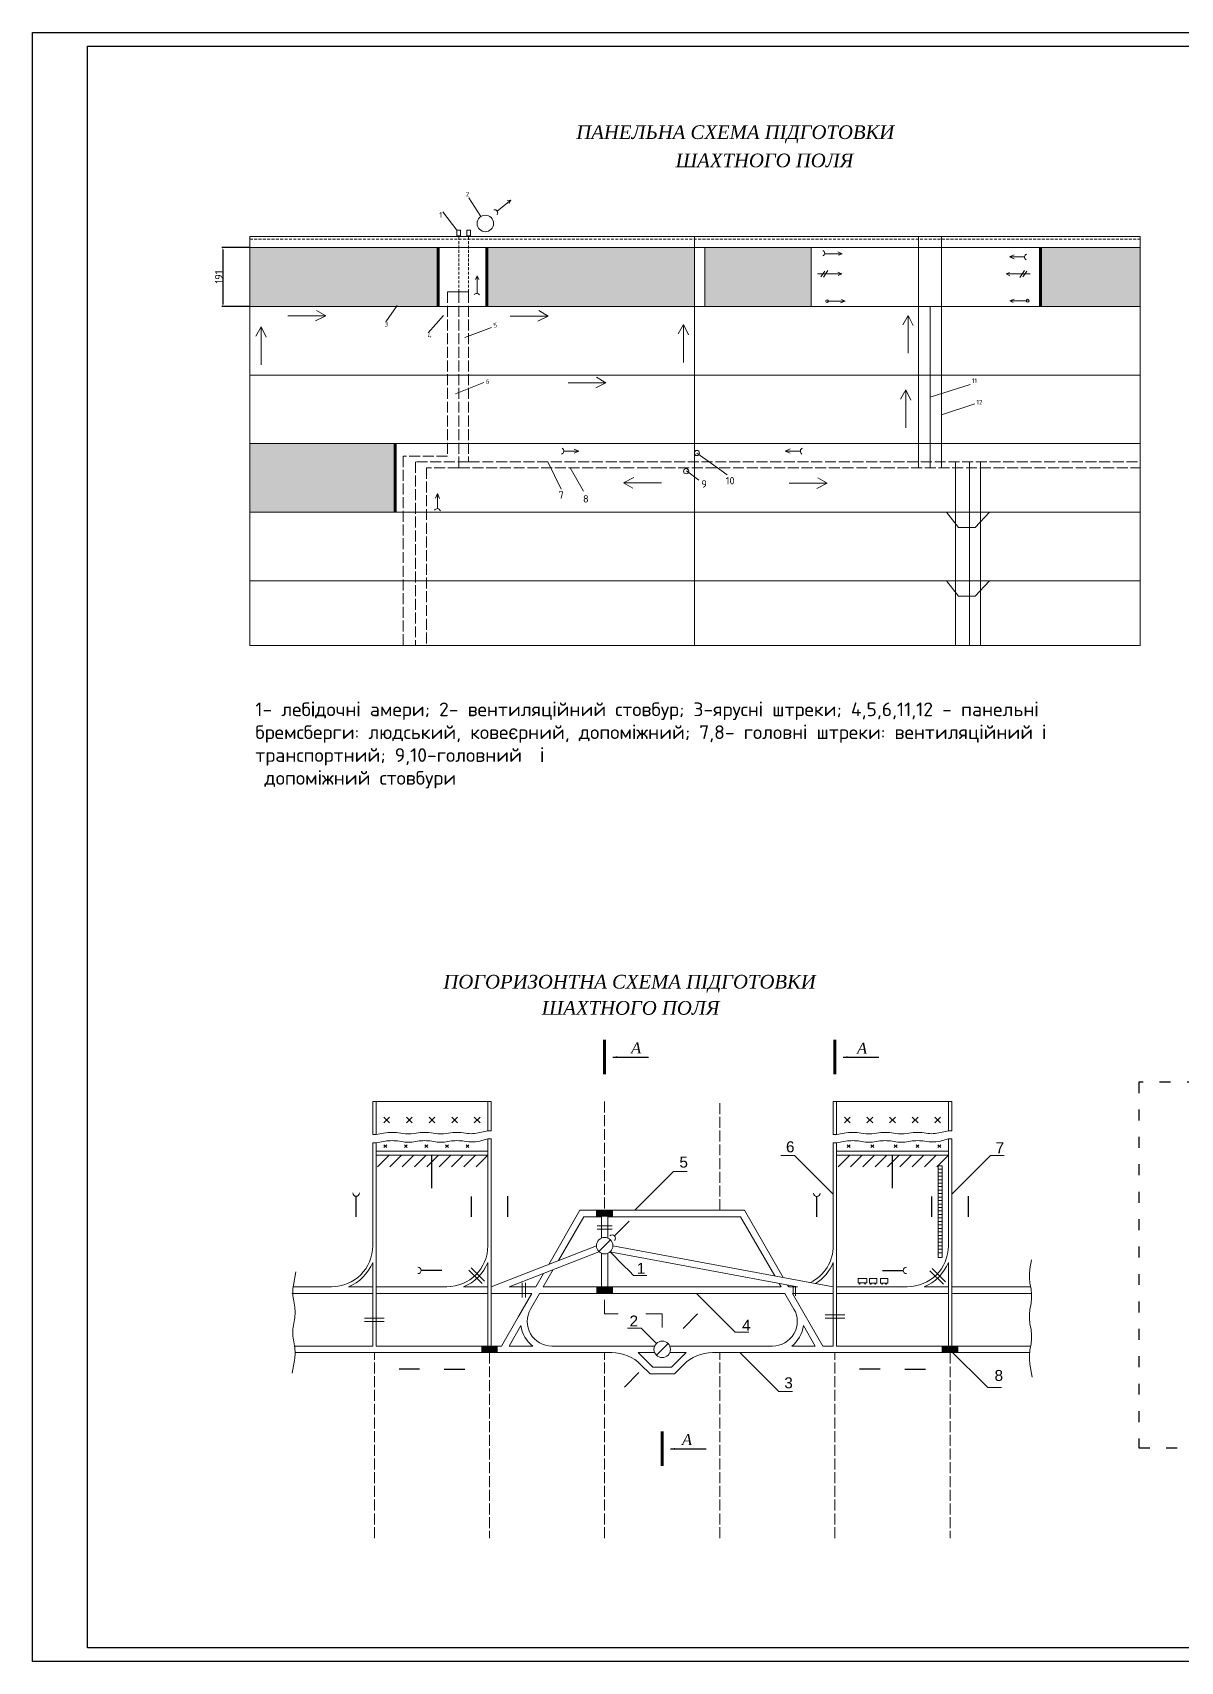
# Model space of a CAD drawing. Header units: millimetres. Extents: x 72 to 2592, y 75 to 1857.
# Drawn here: x 72 to 1328, y 75 to 1857 of the extents above; entities that cross this region are included whole.
import ezdxf

# ---------------------------------------------------------------- set-up
doc = ezdxf.new("R2010")
doc.units = ezdxf.units.MM
for name, pattern in [('ACAD_ISO02W100', [15, 12, -3]), ('ACAD_ISO03W100', [30, 12, -18]), ('HIDDEN2', [4.7625, 3.175, -1.5875])]:
    doc.linetypes.add(name, pattern=pattern)
doc.layers.get('0').update_dxf_attribs({"lineweight": 9})
doc.layers.get('Defpoints').update_dxf_attribs({"lineweight": 9})
for name, color, linetype, lineweight in [('osnovni', 90, 'Continuous', 30), ('Форматка', 7, 'Continuous', 20), ('Я', 210, 'Continuous', 9)]:
    doc.layers.add(name, color=color, linetype=linetype, lineweight=lineweight)
doc.styles.add('ISO Proportional', font='ARIALUNI.TTF')
doc.styles.get("Standard").update_dxf_attribs({"font": 'txt.shx'})
doc.dimstyles.new('DIN', dxfattribs={"dimtxt": 3, "dimasz": 5, "dimexe": 1.25, "dimexo": 0.625, "dimtad": 1, "dimtih": 1, "dimdec": 4, "dimdsep": 46, "dimlunit": 6, "dimtxsty": 'Standard', "dimcen": 2.5, "dimadec": 0, "dimazin": 0, "dimtfac": 1, "dimtdec": 4, "dimtmove": 0, "dimatfit": 3, "dimfxl": 1, "dimtvp": 1, "dimtolj": 1, "dimtzin": 0, "dimarcsym": 0})
doc.dimstyles.new('ISO-25', dxfattribs={"dimtxt": 2.5, "dimasz": 2.5, "dimexe": 1.25, "dimexo": 0.625, "dimtad": 1, "dimtxsty": 'Standard', "dimcen": 2.5, "dimadec": 0, "dimazin": 0, "dimtfac": 1, "dimtmove": 0, "dimatfit": 3, "dimfxl": 1, "dimarcsym": 0})

# ---------------------------------------------------------------- blocks, each defined once
blk = doc.blocks.new('*D17')
at = {"layer": 'Defpoints', "color": 0, "lineweight": -2, "transparency": 16777216}
for p in [(309.5, 1621.7), (280, 1557.1), (309.5, 1557.1)]:
    blk.add_point(p, dxfattribs=at)
at = {"layer": 'Я', "color": 0, "lineweight": -2, "transparency": 16777216}
for p, q in [((308.9, 1621.7), (278.8, 1621.7)), ((280, 1619.2), (280, 1559.6)), ((308.9, 1557.1), (278.8, 1557.1))]:
    blk.add_line(p, q, dxfattribs=at)
for points in [[(279.6, 1619.2), (280.4, 1619.2), (280, 1621.7)], [(279.6, 1559.6), (280.4, 1559.6), (280, 1557.1)]]:
    blk.add_solid(points, dxfattribs=at)
at = {"layer": 'Я', "color": 0, "transparency": 16777216, "insert": (275.4, 1589.4), "char_height": 2.5, "attachment_point": 5, "rotation": 90}
blk.add_mtext('{\\H3.2x;191}', dxfattribs=at)

msp = doc.modelspace()

# ---------------------------------------------------------------- hatches: boundary and pattern name
at = {"layer": 'Я'}
h = msp.add_hatch(dxfattribs=at)
h.set_pattern_fill('GRAVEL', color=256)
h.set_pattern_definition([(228.01279, (-37.3542, 155.0776), (-203.2, -228.6), [3.41721, -338.30484]), (184.96974, (-39.6402, 152.5376), (304.7999999, 25.40000145), [5.86405, -580.5405]), (132.51045, (-45.4822, 152.0296), (254.0000001, -279.3999999), [4.13482, -409.34723]), (267.27369, (-55.3882, 145.6796), (25.40000005, 508), [5.34005, -528.66437]), (292.833654, (-55.6422, 140.3456), (-127, 304.8), [5.23634, -518.39808]), (357.27369, (-53.6102, 135.5196), (-508, 25.40000005), [5.34005, -528.66437]), (37.69424, (-48.27615, 135.2656), (-330.2, -254), [7.06194, -699.13115]), (72.25533, (-42.68815, 139.5836), (177.80000005, 558.8), [6.6672, -660.05257]), (121.429566, (-40.6562, 145.9336), (-203.2, 330.2), [5.35813, -530.45546]), (175.23636, (-43.4502, 150.5056), (279.4, -25.4), [6.11713, -299.73937]), (222.39744, (-49.54615, 151.0136), (-304.8, -279.4), [7.91078, -783.16773]), (138.81407, (-30.2422, 145.4256), (-177.8, 152.4), [2.70005, -267.30566]), (171.469234, (-32.2742, 147.2036), (330.2, -50.79999994), [5.13682, -508.5464]), (225, (-37.354, 147.966), (-4e-15, -25.4), [3.5921, -32.32893]), (203.1986, (-39.132, 151.0136), (127, 50.8), [1.9344, -191.50622]), (291.8014, (-40.91, 150.2516), (-25.4, 76.2), [2.73566, -134.04753]), (30.96376, (-39.894, 147.7116), (76.2, 50.8), [4.4432, -143.66298]), (161.56505, (-36.084, 149.9976), (50.8, -25.4), [3.21287, -77.10898]), (16.38954, (-55.6422, 150.2516), (254, 76.2), [4.50088, -445.58827]), (70.34618, (-51.3242, 151.5216), (-101.6, -279.4), [3.776, -373.82216]), (293.1986, (-36.084, 155.0776), (-50.8, 127), [3.8688, -189.57184]), (343.61046, (-34.5602, 151.5216), (-254, 76.2), [4.50088, -445.58827]), (339.44395, (-55.6422, 134.5036), (-127, 50.8), [4.34035, -212.67734]), (294.77514, (-51.5782, 132.9796), (-127.0000002, 279.4), [3.63672, -360.03593]), (66.8014, (-35.83, 129.6776), (50.8, 127), [3.8688, -189.57184]), (17.354025, (-34.3062, 133.2336), (-330.2, -101.6), [4.25783, -421.52376]), (69.44395, (-48.2762, 129.6776), (-50.8, -127), [2.17018, -214.84752]), (101.30993, (-37.354, 129.6776), (-25.4, 101.6), [1.29515, -128.21995]), (165.96376, (-37.608, 130.9476), (76.2, -25.4), [5.23634, -99.49055]), (186.009006, (-42.6882, 132.2176), (254, 25.4), [4.85267, -480.41365]), (303.69007, (-39.894, 145.4256), (-25.4, 50.8), [3.66324, -87.91776]), (353.157227, (-37.8622, 142.3776), (431.8, -50.8), [6.39557, -633.1601]), (60.9454, (-31.5122, 141.6156), (-101.6, -177.8), [2.61508, -258.89392]), (90, (-30.242, 143.902), (-25.4, 25.4), [1.524, -23.876]), (120.25644, (-43.1962, 132.9796), (101.6, -177.8), [3.52867, -349.3394]), (48.01279, (-44.9742, 136.0276), (203.2, 228.6), [6.83443, -334.88762]), (0, (-40.402, 141.108), (25.4, 25.4), [6.604, -18.796]), (325.30485, (-33.7982, 141.1076), (254.0000001, -177.7999999), [4.0161, -397.59317]), (254.0546, (-30.496, 138.8216), (-25.4, -101.6), [3.6983, -181.2165]), (207.645975, (-31.5122, 135.2656), (-482.6, -253.99999997), [6.02145, -596.12464]), (175.42608, (-36.8462, 132.4716), (-330.2, 25.4), [6.3703, -630.65846])])
h.paths.add_polyline_path([(309.479, 1621.662), (309.479, 1557.068), (515.515, 1557.068), (515.515, 1621.662)])
h.paths.add_polyline_path([(309.479, 1407.068), (309.479, 1332.068), (468.559, 1332.068), (468.559, 1407.068)])
h.paths.add_polyline_path([(568.622, 1621.662), (568.622, 1557.068), (796.238, 1557.068), (796.238, 1621.662)])
h.paths.add_polyline_path([(807.371, 1621.662), (807.371, 1557.068), (923.834, 1557.068), (923.834, 1621.662)])
h.paths.add_polyline_path([(1283.627, 1557.068), (1283.627, 1621.662), (1174.743, 1621.662), (1174.743, 1557.068)])

# ---------------------------------------------------------------- linework, layer by layer
at = {"lineweight": 80}
for p, q in [((697.716, 717.242), (697.716, 754.742)), ((949.716, 717.242), (949.716, 754.742)), ((760.716, 326.203), (760.716, 288.703))]:
    msp.add_line(p, q, dxfattribs=at)
for p, q in [((447.516, 687.242), (443.916, 687.242)), ((443.916, 687.242), (443.916, 651.242)), ((443.916, 687.242), (573.517, 687.242)), ((447.516, 651.242), (447.516, 687.242)), ((447.516, 651.242), (447.516, 687.242)), ((569.916, 687.242), (569.916, 655.094)), ((573.517, 655.094), (573.517, 687.242)), ((951.516, 687.242), (947.916, 687.242)), ((947.916, 687.242), (947.916, 651.242)), ((947.916, 687.242), (1077.516, 687.242)), ((951.516, 651.242), (951.516, 687.242)), ((951.516, 651.242), (951.516, 687.242)), ((1073.916, 687.242), (1073.916, 655.094)), ((1077.516, 655.094), (1077.516, 687.242)), ((456.083, 670.263), (462.447, 663.899)), ((456.083, 663.899), (462.447, 670.263)), ((480.833, 663.899), (487.197, 670.263)), ((480.833, 670.263), (487.197, 663.899)), ((505.583, 663.899), (511.947, 670.263)), ((505.583, 670.263), (511.947, 663.899)), ((530.333, 663.899), (536.697, 670.263)), ((530.333, 670.263), (536.697, 663.899)), ((555.083, 663.899), (561.447, 670.263)), ((555.083, 670.263), (561.447, 663.899)), ((960.083, 663.899), (966.447, 670.263)), ((960.083, 670.263), (966.447, 663.899)), ((984.833, 663.899), (991.197, 670.263)), ((984.833, 670.263), (991.197, 663.899)), ((1009.583, 663.899), (1015.947, 670.263)), ((1009.583, 670.263), (1015.947, 663.899)), ((1034.333, 663.899), (1040.697, 670.263)), ((1034.333, 670.263), (1040.697, 663.899)), ((1059.083, 663.899), (1065.447, 670.263)), ((1059.083, 670.263), (1065.447, 663.899)), ((447.516, 651.242), (443.916, 651.242)), ((443.916, 642.103), (443.916, 529.603)), ((447.516, 642.103), (443.916, 642.103)), ((447.516, 651.242), (455.866, 652.714)), ((447.516, 642.103), (457.429, 643.851)), ((447.516, 633.103), (447.516, 642.103)), ((447.516, 419.803), (447.516, 642.103)), ((473.057, 643.851), (475.155, 643.481)), ((474.62, 652.714), (476.718, 652.344)), ((489.221, 652.344), (491.319, 652.714)), ((490.784, 643.481), (492.882, 643.851)), ((508.51, 643.851), (510.608, 643.481)), ((510.073, 652.714), (512.171, 652.344)), ((524.674, 652.344), (526.772, 652.714)), ((526.237, 643.481), (528.335, 643.851)), ((543.963, 643.851), (544.051, 643.835)), ((561.183, 653.378), (569.916, 655.094)), ((561.183, 653.378), (569.916, 655.094)), ((563.512, 644.685), (569.916, 646.401)), ((569.916, 655.094), (573.517, 655.094)), ((569.916, 646.401), (573.517, 646.401)), ((569.916, 646.401), (569.916, 529.603)), ((573.517, 419.803), (573.517, 646.401)), ((951.516, 651.242), (947.916, 651.242)), ((947.916, 642.103), (947.916, 529.603)), ((951.516, 642.103), (947.916, 642.103)), ((949.954, 650.966), (959.866, 652.714)), ((951.516, 642.103), (961.429, 643.851)), ((951.516, 633.103), (951.516, 642.103)), ((951.516, 419.803), (951.516, 642.103)), ((977.057, 643.851), (979.155, 643.481)), ((978.62, 652.714), (980.718, 652.344)), ((993.221, 652.344), (995.319, 652.714)), ((994.784, 643.481), (996.882, 643.851)), ((1012.51, 643.851), (1014.608, 643.481)), ((1014.073, 652.714), (1016.171, 652.344)), ((1028.674, 652.344), (1030.772, 652.714)), ((1030.237, 643.481), (1032.335, 643.851)), ((1065.183, 653.378), (1073.916, 655.094)), ((1067.512, 644.685), (1073.916, 646.401)), ((1073.916, 655.094), (1077.516, 655.094)), ((1073.916, 646.401), (1077.516, 646.401)), ((1073.916, 646.401), (1073.916, 529.603)), ((1077.516, 419.803), (1077.516, 646.401)), ((447.516, 633.103), (569.916, 633.103)), ((447.516, 628.603), (447.516, 633.103)), ((447.516, 628.603), (569.916, 628.603)), ((447.516, 484.603), (447.516, 628.603)), ((461.916, 628.603), (449.189, 615.875)), ((456.083, 636.899), (459.265, 640.081)), ((456.083, 640.081), (459.265, 636.899)), ((475.416, 628.603), (462.689, 615.875)), ((488.916, 628.603), (476.189, 615.875)), ((478.583, 640.081), (481.765, 636.899)), ((478.583, 636.899), (481.765, 640.081)), ((502.416, 628.603), (489.689, 615.875)), ((501.083, 640.081), (504.265, 636.899)), ((501.083, 636.899), (504.265, 640.081)), ((515.916, 628.603), (503.189, 615.875)), ((529.416, 628.603), (516.689, 615.875)), ((523.583, 640.081), (526.765, 636.899)), ((523.583, 636.899), (526.765, 640.081)), ((542.916, 628.603), (530.189, 615.875)), ((556.416, 628.603), (543.689, 615.875)), ((546.083, 640.081), (549.265, 636.899)), ((546.083, 636.899), (549.265, 640.081)), ((569.916, 628.603), (557.189, 615.875)), ((905.49, 628.279), (890.49, 628.279)), ((947.916, 585.853), (905.49, 628.279)), ((951.516, 633.103), (1073.916, 633.103)), ((951.516, 628.603), (951.516, 633.103)), ((951.516, 628.603), (1073.916, 628.603)), ((965.916, 628.603), (953.189, 615.875)), ((963.265, 640.081), (966.447, 636.899)), ((963.265, 636.899), (966.447, 640.081)), ((979.416, 628.603), (966.689, 615.875)), ((992.916, 628.603), (980.189, 615.875)), ((988.947, 640.081), (992.129, 636.899)), ((988.947, 636.899), (992.129, 640.081)), ((1006.416, 628.603), (993.689, 615.875)), ((1019.916, 628.603), (1007.189, 615.875)), ((1014.629, 640.081), (1017.811, 636.899)), ((1014.629, 636.899), (1017.811, 640.081)), ((1033.416, 628.603), (1020.689, 615.875)), ((1046.916, 628.603), (1034.189, 615.875)), ((1038.511, 640.081), (1041.693, 636.899)), ((1038.511, 636.899), (1041.693, 640.081)), ((1060.416, 628.603), (1047.689, 615.875)), ((1073.916, 628.603), (1061.189, 615.875)), ((1062.393, 640.081), (1065.574, 636.899)), ((1062.393, 636.899), (1065.574, 640.081)), ((1077.516, 585.853), (1119.943, 628.279)), ((1119.943, 628.279), (1134.943, 628.279)), ((730.716, 568.487), (773.143, 610.914)), ((773.143, 610.914), (788.143, 610.914)), ((1062.891, 613.225), (1066.928, 613.225)), ((1062.891, 609.42), (1066.928, 609.42)), ((1062.891, 605.615), (1066.928, 605.615)), ((1062.891, 601.809), (1066.928, 601.809)), ((1062.891, 598.004), (1066.928, 598.004)), ((1062.891, 594.198), (1066.928, 594.198)), ((1062.891, 590.393), (1066.928, 590.393)), ((1062.891, 586.587), (1066.928, 586.587)), ((1062.891, 582.782), (1066.928, 582.782)), ((1062.891, 578.976), (1066.928, 578.976)), ((1062.891, 575.171), (1066.928, 575.171)), ((1062.891, 571.365), (1066.928, 571.365)), ((670.716, 568.487), (636.487, 509.201)), ((674.873, 561.287), (647.222, 513.394)), ((850.716, 568.487), (670.716, 568.487)), ((694.116, 561.287), (674.873, 561.287)), ((688.716, 568.487), (706.716, 568.487)), ((688.716, 561.287), (688.716, 568.487)), ((694.116, 561.287), (694.116, 537.851)), ((701.316, 561.287), (846.56, 561.287)), ((820.116, 561.287), (701.316, 561.287)), ((701.316, 561.287), (701.316, 537.851)), ((846.56, 561.287), (827.316, 561.287)), ((883.942, 496.538), (846.56, 561.287)), ((893.26, 494.8), (850.716, 568.487)), ((1062.891, 567.56), (1066.928, 567.56)), ((1062.891, 563.754), (1066.928, 563.754)), ((1062.891, 559.949), (1066.928, 559.949)), ((1062.891, 556.144), (1066.928, 556.144)), ((705.816, 551.369), (689.616, 551.369)), ((705.816, 547.769), (689.616, 547.769)), ((691.336, 523.222), (704.08, 535.967)), ((694.116, 551.369), (705.816, 551.369)), ((1062.891, 552.338), (1066.928, 552.338)), ((1062.891, 548.533), (1066.928, 548.533)), ((1062.891, 544.727), (1066.928, 544.727)), ((1062.891, 540.922), (1066.928, 540.922)), ((1062.891, 537.116), (1066.928, 537.116)), ((573.516, 484.603), (688.716, 529.603)), ((593.305, 484.603), (691.336, 522.896)), ((697.716, 529.603), (691.336, 523.222)), ((694.116, 521.354), (694.116, 484.603)), ((694.116, 521.354), (694.116, 521.354)), ((701.316, 521.354), (701.316, 484.603)), ((705.396, 522.525), (703.664, 522.848)), ((703.664, 522.848), (718.513, 507.999)), ((908.659, 484.603), (705.396, 522.525)), ((947.916, 484.603), (706.716, 529.603)), ((1062.891, 533.311), (1066.928, 533.311)), ((1062.891, 529.505), (1066.928, 529.505)), ((1062.891, 525.7), (1066.928, 525.7)), ((1062.891, 521.894), (1066.928, 521.894)), ((357.094, 486.55), (359.624, 500.894)), ((443.916, 511.246), (443.916, 419.803)), ((549.1, 502.874), (563.737, 488.237)), ((551.645, 505.42), (566.282, 490.783)), ((569.916, 511.246), (569.916, 419.803)), ((630.725, 499.22), (622.286, 484.603)), ((641.46, 503.413), (630.6, 484.603)), ((718.513, 507.999), (724.877, 501.635)), ((724.877, 501.635), (729.467, 497.045)), ((947.916, 511.242), (947.916, 419.803)), ((1053.736, 502.238), (1068.373, 487.601)), ((1056.282, 504.783), (1070.919, 490.146)), ((1073.916, 511.246), (1073.916, 419.803)), ((1163.187, 504.208), (1164.935, 514.12)), ((398.916, 484.603), (356.751, 484.603)), ((398.916, 484.603), (356.751, 484.603)), ((398.916, 484.603), (356.751, 484.603)), ((443.916, 484.603), (417.273, 484.603)), ((443.916, 484.603), (417.273, 484.603)), ((443.916, 484.603), (417.273, 484.603)), ((524.916, 484.603), (447.516, 484.603)), ((524.916, 484.603), (447.516, 484.603)), ((524.916, 484.603), (447.516, 484.603)), ((569.916, 484.603), (543.273, 484.603)), ((569.916, 484.603), (543.273, 484.603)), ((569.916, 484.603), (543.273, 484.603)), ((622.286, 484.603), (593.305, 484.603)), ((622.286, 484.603), (593.305, 484.603)), ((607.523, 484.603), (607.523, 489.103)), ((607.523, 472.903), (607.523, 484.603)), ((611.123, 484.603), (611.123, 489.103)), ((611.123, 472.903), (611.123, 484.603)), ((890.833, 484.603), (630.6, 484.603)), ((694.116, 484.603), (630.6, 484.603)), ((850.716, 484.603), (670.716, 484.603)), ((701.316, 484.603), (886.2, 484.603)), ((820.116, 484.603), (701.316, 484.603)), ((729.467, 497.045), (743.981, 497.045)), ((886.2, 484.603), (827.316, 484.603)), ((886.2, 484.603), (890.833, 484.603)), ((888.682, 488.33), (890.833, 484.603)), ((897.999, 486.591), (899.147, 484.603)), ((908.659, 484.603), (899.147, 484.603)), ((899.147, 484.603), (908.659, 484.603)), ((903.903, 484.603), (903.903, 476.366)), ((906.603, 484.603), (906.603, 474.703)), ((1028.916, 484.603), (951.516, 484.603)), ((1028.916, 484.603), (951.516, 484.603)), ((1073.916, 484.603), (1047.273, 484.603)), ((1073.916, 484.603), (1047.273, 484.603)), ((1164.076, 484.603), (1077.516, 484.603)), ((1154.916, 484.603), (1077.516, 484.603)), ((1164.339, 482.05), (1163.187, 488.579)), ((358.246, 464.391), (357.094, 470.921)), ((618.129, 477.403), (603.517, 452.095)), ((607.523, 477.403), (607.523, 472.903)), ((626.443, 477.403), (616.57, 460.303)), ((697.716, 455.203), (697.716, 470.203)), ((798.153, 477.403), (840.58, 434.976)), ((904.863, 460.303), (894.99, 477.403)), ((936.56, 419.803), (903.304, 477.403)), ((1163.187, 459.891), (1164.339, 466.421)), ((357.094, 442.233), (358.246, 448.763)), ((434.916, 450.403), (456.516, 450.403)), ((434.916, 446.803), (456.516, 446.803)), ((603.517, 452.095), (584.873, 419.803)), ((712.704, 455.203), (697.716, 455.203)), ((760.716, 455.203), (742.751, 455.203)), ((760.716, 440.203), (760.716, 455.203)), ((938.916, 454.003), (960.516, 454.003)), ((938.916, 450.403), (960.516, 450.403)), ((606.074, 442.124), (593.187, 419.803)), ((737.619, 439.301), (722.619, 439.301)), ((754.353, 422.567), (737.619, 439.301)), ((840.58, 434.976), (855.58, 434.976)), ((928.246, 419.803), (915.359, 442.124)), ((1164.339, 437.733), (1163.187, 444.263)), ((358.246, 420.075), (357.094, 426.605)), ((358.928, 412.603), (705.646, 412.603)), ((734.468, 412.603), (752.468, 412.603)), ((734.468, 412.603), (750.378, 396.693)), ((767.08, 422.567), (754.353, 409.839)), ((760.716, 416.203), (767.08, 422.567)), ((768.965, 412.603), (786.965, 412.603)), ((786.965, 412.603), (771.055, 396.693)), ((815.787, 412.603), (1162.765, 412.603)), ((845.787, 412.603), (888.213, 370.176)), ((936.56, 419.803), (947.916, 419.803)), ((951.516, 419.803), (1164.145, 419.803)), ((1074.474, 416.846), (1116.9, 374.42)), ((1163.187, 415.575), (1164.339, 422.105)), ((355.716, 390.103), (358.246, 404.447)), ((737.466, 399.422), (747.395, 389.493)), ((771.055, 396.693), (750.378, 396.693)), ((783.967, 399.422), (774.038, 389.493)), ((1165.716, 385.603), (1163.187, 399.947)), ((774.038, 389.493), (747.395, 389.493)), ((1116.9, 374.42), (1131.9, 374.42)), ((888.213, 370.176), (903.213, 370.176))]:
    msp.add_line(p, q)
at = {"linetype": 'ACAD_ISO02W100'}
for p, q in [((697.716, 687.242), (697.716, 568.487)), ((823.716, 568.487), (823.716, 687.242)), ((697.716, 568.487), (823.716, 568.487)), ((445.716, 209.754), (445.716, 412.603)), ((445.716, 412.603), (571.716, 412.603)), ((571.356, 419.803), (572.076, 419.803)), ((571.716, 412.603), (571.716, 209.754)), ((697.716, 209.754), (697.716, 412.603)), ((734.468, 412.603), (752.468, 412.603)), ((768.965, 412.603), (786.965, 412.603)), ((823.716, 209.754), (823.716, 412.603)), ((949.716, 209.754), (949.716, 412.603)), ((949.716, 412.603), (1075.716, 412.603)), ((1075.716, 412.603), (1075.716, 209.754))]:
    msp.add_line(p, q, dxfattribs=at)
for points in [[(1066.928, 617.031), (1062.891, 617.031), (1062.891, 516.835), (1066.928, 516.835)], [(975.001, 488.994), (984.517, 488.994), (984.517, 493.89), (975.001, 493.89)], [(987.42, 488.756), (995.556, 488.756), (995.556, 493.89), (987.42, 493.89)], [(999.614, 488.756), (1007.702, 488.756), (1007.702, 493.89), (999.614, 493.89)]]:
    msp.add_lwpolyline(points, close=True)
for points in [[(355.481, 477.403), (443.916, 477.403)], [(355.481, 477.403), (443.916, 477.403)], [(447.516, 477.403), (569.916, 477.403)], [(447.516, 477.403), (569.916, 477.403)], [(447.516, 477.403), (569.916, 477.403)], [(573.517, 477.403), (618.129, 477.403)], [(573.517, 477.403), (618.129, 477.403)], [(573.517, 477.403), (618.129, 477.403)], [(626.443, 477.403), (894.99, 477.403)], [(626.443, 477.403), (894.99, 477.403)], [(626.443, 477.403), (701.316, 477.403)], [(701.316, 477.403), (894.99, 477.403)], [(903.304, 477.403), (947.916, 477.403)], [(903.304, 477.403), (947.916, 477.403)], [(903.304, 477.403), (947.916, 477.403)], [(951.516, 477.403), (1073.916, 477.403)], [(951.516, 477.403), (1073.916, 477.403)], [(951.516, 477.403), (1073.916, 477.403)], [(1077.516, 477.403), (1165.158, 477.403)], [(1077.516, 477.403), (1165.158, 477.403)], [(443.916, 419.803), (358.293, 419.803)], [(584.873, 419.803), (447.516, 419.803)], [(530.116, 419.803), (447.516, 419.803)], [(584.873, 419.803), (530.116, 419.803)], [(618.961, 419.803), (593.187, 419.803)], [(618.961, 419.803), (593.187, 419.803)], [(752.468, 419.803), (639.953, 419.803)], [(752.468, 419.803), (639.953, 419.803)], [(881.48, 419.803), (768.965, 419.803)], [(881.48, 419.803), (768.965, 419.803)], [(928.246, 419.803), (902.472, 419.803)], [(928.246, 419.803), (902.472, 419.803)], [(947.916, 419.803), (936.56, 419.803)], [(1164.145, 419.803), (951.516, 419.803)]]:
    msp.add_lwpolyline(points)
for centre, radius in [((697.716, 529.603), 9), ((976.751, 488.131), 0.45), ((982.6, 488.131), 0.45), ((988.921, 488.131), 0.651), ((993.833, 488.131), 0.644), ((1001.418, 488.131), 0.631), ((1005.641, 488.131), 0.632), ((760.716, 416.203), 9)]:
    msp.add_circle(centre, radius)
for centre, radius, start, end in [((465.243, 599.534), 54, 80, 100), ((465.243, 599.534), 45, 80, 100), ((482.97, 687.797), 45, 260, 280), ((482.97, 687.797), 36, 260, 280), ((482.97, 687.797), 36, 260, 280), ((500.696, 599.534), 54, 80, 100), ((500.696, 599.534), 54, 80, 100), ((500.696, 599.534), 54, 80, 100), ((500.696, 599.534), 45, 80, 100), ((518.423, 687.797), 45, 260, 280), ((518.423, 687.797), 36, 260, 280), ((536.149, 599.534), 54, 80, 100), ((536.149, 599.534), 45, 80, 100), ((551.865, 688.151), 45, 260, 285), ((551.865, 688.151), 36, 260, 285), ((551.865, 688.151), 36, 260, 285), ((969.243, 599.534), 54, 80, 100), ((969.243, 599.534), 45, 80, 100), ((986.97, 687.797), 45, 260, 280), ((986.97, 687.797), 36, 260, 280), ((986.97, 687.797), 36, 260, 280), ((1004.696, 599.534), 54, 80, 100), ((1004.696, 599.534), 54, 80, 100), ((1004.696, 599.534), 45, 80, 100), ((1022.423, 687.797), 45, 260, 280), ((1022.423, 687.797), 36, 260, 280), ((1040.149, 599.534), 54, 79.943384, 100), ((1040.149, 599.534), 54, 79.943384, 100), ((1040.149, 599.534), 45, 79.943384, 100), ((1055.865, 688.151), 45, 259.943384, 285), ((1055.865, 688.151), 36, 259.943384, 285), ((425.916, 587.261), 3.6, 180, 0), ((929.916, 587.178), 3.6, 180, 0), ((705.967, 537.854), 3.6, 315, 135), ((398.916, 529.603), 45, 270, 0), ((524.916, 529.603), 45, 270, 0), ((902.916, 529.599), 45, 296.345228, 0), ((902.916, 529.603), 48.602, 359.542937, 0), ((1028.916, 529.603), 45, 270, 0), ((398.916, 529.603), 48.6, 292.191607, 337.808393), ((493.394, 502.603), 3.6, 270, 90), ((524.916, 529.603), 48.6, 292.191607, 337.808393), ((902.916, 529.599), 48.6, 301.673283, 337.808393), ((1028.019, 502.603), 3.6, 90, 270), ((1028.916, 529.603), 48.6, 292.191607, 337.808393), ((1207.504, 496.394), 45, 170, 190), ((401.411, 478.735), 45, 170, 190), ((1120.022, 474.235), 45, 350, 10), ((313.929, 456.577), 45, 350, 10), ((639.953, 446.803), 27, 150, 270), ((881.48, 446.803), 27, 270, 30), ((1207.504, 452.077), 45, 170, 190), ((401.411, 434.419), 45, 170, 190), ((639.953, 446.803), 34.2, 187.863646, 232.136354), ((881.48, 446.803), 34.2, 307.863646, 352.136354), ((1120.022, 429.919), 45, 350, 10), ((313.929, 412.261), 45, 350, 10), ((705.646, 367.603), 45, 45, 90), ((815.787, 367.603), 45, 90, 135), ((1207.504, 407.761), 45, 170, 190)]:
    msp.add_arc(centre, radius, start, end)
for points in [[(688.716, 561.287), (688.716, 568.487), (706.716, 561.287), (706.716, 568.487)], [(688.716, 477.403), (688.716, 484.603), (706.716, 477.403), (706.716, 484.603)], [(562.717, 412.601), (562.717, 419.801), (580.717, 412.601), (580.717, 419.801)], [(1066.716, 412.603), (1066.716, 419.803), (1084.716, 412.603), (1084.716, 419.803)]]:
    msp.add_solid(points)
at = {"layer": 'osnovni', "linetype": 'ACAD_ISO03W100', "lineweight": -2}
msp.add_lwpolyline([(1282.297, 308.629), (1797.105, 308.629), (1797.105, 708.629), (1282.297, 708.629)], close=True, dxfattribs=at)
at = {"layer": 'Форматка', "color": 1, "lineweight": 25}
msp.add_lwpolyline([(2591.683, 74.781), (71.683, 74.781), (71.683, 1856.781), (2591.683, 1856.781)], close=True, dxfattribs=at)
at = {"layer": 'Форматка', "lineweight": 30}
msp.add_lwpolyline([(2576.683, 89.781), (131.683, 89.781), (131.683, 1841.781), (2576.683, 1841.781)], close=True, dxfattribs=at)
at = {"layer": 'Я'}
for p, q in [((549.167, 1676.059), (562.303, 1655.521)), ((520.711, 1660.574), (536.027, 1640.575)), ((580.203, 1661.328), (594.943, 1673.55)), ((594.943, 1673.55), (591.011, 1672.559)), ((594.943, 1673.55), (593.225, 1669.85)), ((536.027, 1634.575), (536.027, 1640.575)), ((536.027, 1640.575), (540.027, 1640.575)), ((540.027, 1640.575), (540.027, 1634.575)), ((550.987, 1640.575), (546.987, 1640.575)), ((546.987, 1640.575), (546.987, 1634.575)), ((550.987, 1634.575), (550.987, 1640.575)), ((1283.627, 1633.625), (309.479, 1633.625)), ((309.479, 1632.761), (309.479, 1633.625)), ((309.479, 1632.761), (309.479, 1186.128)), ((309.479, 1621.662), (1283.627, 1621.662)), ((536.027, 1634.575), (540.027, 1634.575)), ((546.987, 1634.575), (550.987, 1634.575)), ((546.987, 1634.575), (546.987, 1634.575)), ((796.238, 1633.625), (796.238, 1186.128)), ((807.371, 1621.662), (807.371, 1557.068)), ((923.834, 1621.662), (923.834, 1557.068)), ((1041.106, 1633.625), (1041.106, 1380.532)), ((1066.439, 1633.625), (1066.439, 1380.532)), ((1283.627, 1186.128), (1283.627, 1633.625)), ((938.469, 1614.86), (957.613, 1614.86)), ((957.613, 1614.86), (953.038, 1616.905)), ((957.613, 1614.86), (953.553, 1613.13)), ((1140.682, 1611.307), (1146.062, 1613.697)), ((1157.301, 1611.307), (1140.682, 1611.307)), ((1140.682, 1611.307), (1145.867, 1609.111)), ((558.265, 1590.627), (556.311, 1586.625)), ((558.218, 1571.382), (558.265, 1590.627)), ((558.265, 1590.627), (560.124, 1586.768)), ((930.71, 1592.67), (957.123, 1592.717)), ((938.653, 1595.77), (934.423, 1589.617)), ((941.896, 1596.663), (937.055, 1589.053)), ((957.123, 1592.717), (952.94, 1594.643)), ((957.123, 1592.717), (953.316, 1591.026)), ((1136.991, 1592.67), (1140.797, 1594.361)), ((1163.403, 1592.717), (1136.991, 1592.67)), ((1136.991, 1592.67), (1141.173, 1590.744)), ((1152.218, 1588.725), (1157.058, 1596.334)), ((1155.46, 1589.617), (1159.69, 1595.77)), ((525.72, 1572.968), (548.89, 1572.968)), ((309.479, 1557.068), (1283.627, 1557.068)), ((309.479, 1557.068), (309.479, 1482.068)), ((392.584, 1546.978), (382.342, 1552.873)), ((458.404, 1540.442), (470.545, 1558.148)), ((635.844, 1546.699), (625.601, 1552.595)), ((941.242, 1562.92), (960.765, 1562.963)), ((960.765, 1562.963), (955.989, 1561.044)), ((960.765, 1562.963), (956.878, 1564.882)), ((1054.002, 1380.532), (1054.002, 1557.068)), ((1141.055, 1563.359), (1145.831, 1565.278)), ((1160.577, 1563.402), (1141.055, 1563.359)), ((1141.055, 1563.359), (1144.941, 1561.44)), ((321.737, 1534.743), (315.842, 1524.501)), ((321.737, 1493.274), (321.737, 1534.743)), ((321.737, 1534.743), (327.326, 1523.561)), ((351.115, 1546.978), (392.584, 1546.978)), ((392.584, 1546.978), (381.402, 1541.39)), ((521.535, 1547.289), (504.715, 1528.132)), ((544.613, 1523.05), (573.755, 1534.192)), ((594.375, 1546.699), (635.844, 1546.699)), ((635.844, 1546.699), (624.661, 1541.111)), ((784.059, 1537.322), (778.163, 1527.079)), ((784.059, 1495.853), (784.059, 1537.322)), ((784.059, 1537.322), (789.647, 1526.139)), ((1029.824, 1547.365), (1023.929, 1537.122)), ((1029.824, 1505.895), (1029.824, 1547.365)), ((1029.824, 1547.365), (1035.413, 1536.182)), ((309.479, 1482.068), (1283.627, 1482.068)), ((699.142, 1473.738), (688.899, 1479.633)), ((534.639, 1461.476), (565.345, 1473.986)), ((657.673, 1473.738), (699.142, 1473.738)), ((699.142, 1473.738), (687.959, 1468.149)), ((1027.321, 1465.876), (1021.426, 1455.633)), ((1027.321, 1424.407), (1027.321, 1465.876)), ((1027.321, 1465.876), (1032.909, 1454.693)), ((1097.833, 1471.863), (1054.002, 1457.879)), ((1102.849, 1450.655), (1066.439, 1438.508)), ((1283.627, 1407.068), (309.479, 1407.068)), ((652.977, 1398.901), (669.597, 1398.901)), ((669.597, 1398.901), (664.216, 1396.511)), ((669.597, 1398.901), (664.411, 1401.097)), ((798.757, 1396.827), (814.526, 1385.434)), ((895.419, 1398.901), (900.8, 1401.291)), ((912.039, 1398.901), (895.419, 1398.901)), ((895.419, 1398.901), (900.605, 1396.706)), ((635.621, 1387.181), (650.021, 1357.304)), ((659.969, 1380.532), (674.457, 1355.095)), ((787.46, 1377.248), (800.809, 1367.151)), ((814.526, 1385.434), (831.793, 1372.959)), ((1081.661, 1387.181), (1081.661, 1191.154)), ((1096.996, 1387.181), (1096.996, 1206.807)), ((1109.069, 1387.181), (1109.069, 1216.917)), ((718.44, 1364.298), (729.623, 1369.886)), ((759.909, 1364.298), (718.44, 1364.298)), ((718.44, 1364.298), (728.683, 1358.403)), ((899.695, 1363.719), (941.164, 1363.719)), ((941.164, 1363.719), (929.981, 1358.13)), ((941.164, 1363.719), (930.921, 1369.614)), ((514.753, 1352.422), (512.557, 1347.237)), ((514.753, 1335.803), (514.753, 1352.422)), ((514.753, 1352.422), (517.143, 1347.042)), ((309.479, 1332.068), (1283.627, 1332.068)), ((1081.661, 1332.068), (1071.661, 1332.068)), ((1071.661, 1332.068), (1084.994, 1315.202)), ((1119.069, 1332.068), (1103.291, 1315.202)), ((1109.069, 1332.068), (1119.069, 1332.068)), ((1109.069, 1332.068), (1119.069, 1332.068)), ((1084.994, 1315.202), (1103.291, 1315.202)), ((1283.627, 1257.068), (309.479, 1257.068)), ((1071.661, 1257.068), (1084.994, 1240.202)), ((1119.069, 1257.068), (1103.291, 1240.202)), ((1109.069, 1257.068), (1119.069, 1257.068)), ((1084.994, 1240.202), (1103.291, 1240.202)), ((1109.069, 1216.917), (1109.069, 1186.128)), ((1096.996, 1206.807), (1096.996, 1186.128)), ((309.479, 1186.128), (1283.627, 1186.128)), ((1081.661, 1191.154), (1081.661, 1186.128))]:
    msp.add_line(p, q, dxfattribs=at)
at = {"layer": 'Я', "linetype": 'HIDDEN2'}
for p, q in [((309.479, 1630.657), (1283.627, 1630.657)), ((538.193, 1572.968), (538.193, 1634.575)), ((548.89, 1572.968), (548.89, 1634.575))]:
    msp.add_line(p, q, dxfattribs=at)
at = {"layer": 'Я', "lineweight": 100}
for p, q in [((515.515, 1621.662), (515.515, 1557.068)), ((568.622, 1621.662), (568.622, 1557.068)), ((1174.743, 1621.662), (1174.743, 1557.068)), ((468.559, 1407.068), (468.559, 1332.068))]:
    msp.add_line(p, q, dxfattribs=at)
at = {"layer": 'Я', "linetype": 'ACAD_ISO02W100'}
for p, q in [((525.72, 1572.968), (525.72, 1393.497)), ((538.193, 1572.968), (538.193, 1380.532)), ((548.89, 1572.968), (548.89, 1387.181)), ((525.72, 1393.497), (477.273, 1393.497)), ((477.273, 1393.497), (477.273, 1186.128)), ((548.89, 1387.181), (490.57, 1387.181)), ((490.57, 1387.181), (490.57, 1186.128)), ((538.193, 1380.532), (502.882, 1380.532)), ((502.882, 1380.532), (502.882, 1186.128)), ((538.193, 1380.532), (1283.627, 1380.532)), ((548.89, 1387.181), (1283.627, 1387.181))]:
    msp.add_line(p, q, dxfattribs=at)
at = {"layer": 'Я'}
for centre, radius in [((567.15, 1647.942), 8.996), ((941.242, 1562.92), 1.598), ((1160.577, 1563.402), 1.598), ((798.757, 1396.827), 2.802), ((786.926, 1376.922), 2.843)]:
    msp.add_circle(centre, radius, dxfattribs=at)
for centre, radius, start, end in [((577.194, 1659.372), 3.604, 326.337714, 100.126342), ((935.473, 1615.492), 3.063, 287.979497, 73.101947), ((1160.666, 1611.182), 3.507, 107.650152, 240.67423), ((557.758, 1567.806), 3.606, 33.160708, 144.60266), ((649.613, 1399.026), 3.507, 287.650152, 60.67423), ((915.403, 1398.777), 3.507, 107.650152, 240.67423), ((514.628, 1332.438), 3.507, 17.650152, 150.67423)]:
    msp.add_arc(centre, radius, start, end, dxfattribs=at)

# ---------------------------------------------------------------- texts
at = {"attachment_point": 1, "style": 'ISO Proportional'}
for s, insert, char_height, width in [('\\pi58.095;{\\fTimes New Roman|b0|i1|c204|p18;ПАНЕЛЬНА СХЕМА ПІДГОТОВКИ  \\fTimes New Roman|b0|i0|c204|p18;                                                                             }', (608.619, 1755.345), 15, 458.30315), ('{\\fTimes New Roman|b0|i1|c204|p18;ШАХТНОГО ПОЛЯ}', (775.363, 1724.407), 15, 463.6008), ('{\\fTimes New Roman|b0|i1|c204|p18;ПОГОРИЗОНТНА СХЕМА ПІДГОТОВКИ  \\fTimes New Roman|b0|i0|c204|p18;                                                                             }', (521.233, 825.906), 15, 463.2258), ('{\\fTimes New Roman|b0|i1|c204|p18;ШАХТНОГО ПОЛЯ}', (628.83, 797.23), 15, 463.6008), ('{\\fTimes New Roman|b0|i1|c0|p18;A}', (726.63, 751.964), 12, 17.4765), ('{\\fTimes New Roman|b0|i1|c0|p18;A}', (973.891, 751.525), 12, 17.4765), ('6', (896.178, 643.786), 12, 13.4547), ('7', (1125.639, 642.723), 12, 8.88744), ('5', (779.562, 627.045), 12, 15.94411), ('1', (732.989, 510.826), 12, 9.9684), ('2', (724.973, 453.198), 12, 14.3598), ('4', (848.163, 448.583), 12, 13.8513), ('8', (1124.4, 393.648), 12, 12.7992), ('3', (894.372, 385.558), 12, 12.1509), ('{\\fTimes New Roman|b0|i1|c0|p18;A}', (782.309, 323.443), 12, 21.4083)]:
    msp.add_mtext(s, dxfattribs=dict(at, insert=insert, char_height=char_height, width=width))
at = {"layer": 'Я', "attachment_point": 1}
for s, width, heights, insert, char_height in [('\\P  {\\H2x;2}', 14.40758, [0], (541.255, 1686.678), 2.5), ('\\P 1', 14.64377, [0], (511.377, 1670.272), 6), (' 3', 11.08534, [0], (452.414, 1540.197), 5), (' 4', 8.60884, [0], (499.35, 1527.586), 5), ('{\\H2x;6}', 8.83265, [0], (567.609, 1477.616), 2.5), ('11', 16.66111, [0], (1099.554, 1478.407), 5), ('12', 15.08538, [0], (1104.563, 1454.902), 5), (' {\\H1.6x;7}', 22.70885, [0], (642.647, 1354.909), 5), ('9', 13.8686, [0], (803.533, 1366.976), 8), ('10', 18.17908, [0], (830.145, 1370.535), 8), ('8', 31.78403, [0], (673.979, 1350.622), 8), ('{\\Fromand|c204;\\P1- леб\\fArial|b0|i0|c204|p34;і\\Fromand|c204;дочн\\fArial|b0|i0|c204|p34;і\\Fromand|c204; амери; 2- вентиляц\\fArial|b0|i0|c204|p34;і\\Fromand|c204;йний стовбур; 3-ярусн\\fArial|b0|i0|c204|p34;і\\Fromand|c204; штреки; 4,5,6,11,12 - панельн\\fArial|b0|i0|c204|p34;і\\Fromand|c204; бремсберги: людський, кове\\fArial|b0|i0|c204|p34;є\\Fromand|c204;рний, допом\\fArial|b0|i0|c204|p34;і\\Fromand|c204;жний; 7,8- головн\\fArial|b0|i0|c204|p34;і\\Fromand|c204; штреки: вентиляц\\fArial|b0|i0|c204|p34;і\\Fromand|c204;йний \\fArial|b0|i0|c204|p34;і\\Fromand|c204; транспортний; 9,10-головний  \\fArial|b0|i0|c204|p34;і\\Fromand|c204;\\P допом\\fArial|b0|i0|c204|p34;і\\Fromand|c204;жний стовбури}', 963.7369, [239.5], (315.442, 1148.896), 15)]:
    msp.add_mtext_dynamic_manual_height_columns(s, width=width, gutter_width=12.5, heights=heights, dxfattribs=dict(at, insert=insert, char_height=char_height))
at = {"layer": 'Я', "insert": (573.438, 1538.627), "char_height": 2.5, "attachment_point": 1, "rotation": 7.527457}
msp.add_mtext_dynamic_manual_height_columns(' {\\H2x;5}', width=14.83846, gutter_width=12.5, heights=[0], dxfattribs=at)

# ---------------------------------------------------------------- dimensions: what is measured, and where the dimension line sits
at = {"layer": 'Я'}
dim = msp.add_linear_dim(base=(280.014, 1557.068), p1=(309.479, 1621.662), p2=(309.479, 1557.068), angle=90, text='{\\H3.2x;191}', dimstyle='ISO-25', dxfattribs=at)
dim.commit()
dim.dimension.update_dxf_attribs({"geometry": '*D17', "text_midpoint": (275.389, 1589.365)})

# ---------------------------------------------------------------- leaders
for points, dimstyle, override in [([(706.703, 735.992), (745.741, 735.992)], 'DIN', {"dimgap": 0.625, "dimtad": 0}), ([(958.73, 735.992), (997.74, 735.992)], 'DIN', {"dimgap": 0.625, "dimtad": 0}), ([(508.716, 592.535), (508.716, 628.603)], 'ISO-25', {"dimasz": 3.5, "dimgap": 0.625, "dimtad": 0}), ([(1012.716, 592.599), (1012.716, 628.603)], 'ISO-25', {"dimasz": 3.5, "dimgap": 0.625, "dimtad": 0}), ([(425.916, 561.103), (425.916, 583.661)], 'ISO-25', {"dimasz": 3, "dimgap": 0.625, "dimtad": 0}), ([(551.917, 561.103), (551.917, 583.593)], 'ISO-25', {"dimasz": 3, "dimgap": 0.625, "dimtad": 0}), ([(591.517, 583.603), (591.517, 561.088)], 'ISO-25', {"dimasz": 3, "dimgap": 0.625, "dimtad": 0}), ([(929.916, 561.103), (929.916, 583.578)], 'ISO-25', {"dimasz": 3, "dimgap": 0.625, "dimtad": 0}), ([(1055.916, 561.103), (1055.916, 583.595)], 'ISO-25', {"dimasz": 3, "dimgap": 0.625, "dimtad": 0}), ([(1095.516, 583.603), (1095.516, 561.118)], 'ISO-25', {"dimasz": 3, "dimgap": 0.625, "dimtad": 0}), ([(724.445, 556.332), (708.513, 540.399)], 'ISO-25', {"dimasz": 3, "dimgap": 0.625, "dimtad": 0}), ([(519.516, 502.603), (496.994, 502.603)], 'ISO-25', {"dimasz": 3, "dimgap": 0.625, "dimtad": 0}), ([(1001.916, 502.603), (1024.419, 502.603)], 'ISO-25', {"dimasz": 2.5, "dimgap": 0.625, "dimtad": 0}), ([(799.469, 454.955), (783.614, 439.1)], 'ISO-25', {"dimasz": 3, "dimgap": 0.625, "dimtad": 0}), ([(495.174, 394.603), (472.716, 394.603)], 'ISO-25', {"dimasz": 3, "dimgap": 0.625, "dimtad": 0}), ([(522.241, 394.603), (544.716, 394.603)], 'ISO-25', {"dimasz": 3, "dimgap": 0.625, "dimtad": 0}), ([(999.24, 394.603), (976.716, 394.603)], 'ISO-25', {"dimasz": 3, "dimgap": 0.625, "dimtad": 0}), ([(1026.225, 394.603), (1048.716, 394.603)], 'ISO-25', {"dimasz": 3, "dimgap": 0.625, "dimtad": 0}), ([(735.228, 390.714), (719.341, 374.827)], 'ISO-25', {"dimasz": 3, "dimgap": 0.625, "dimtad": 0}), ([(769.659, 307.453), (808.778, 307.453)], 'DIN', {"dimgap": 0.625, "dimtad": 0})]:
    msp.add_leader(points, dimstyle=dimstyle, override=override)

doc.saveas('drawing.dxf')
